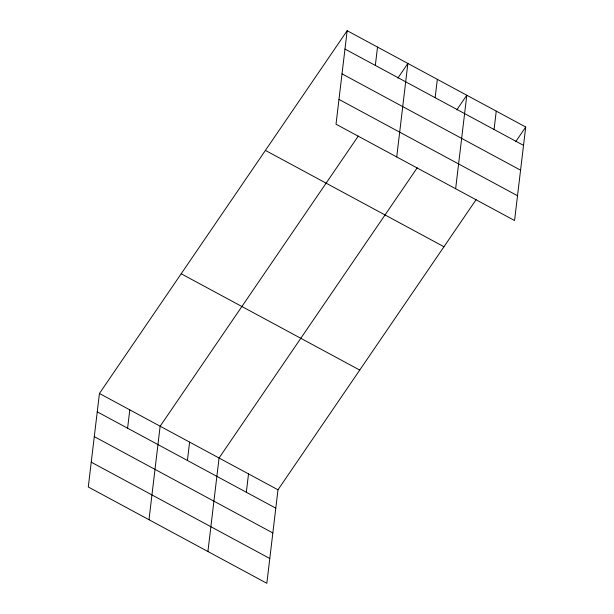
<?xml version="1.0" encoding="UTF-8"?>
<svg xmlns="http://www.w3.org/2000/svg" width="614" height="614" viewBox="0 0 614 614"><rect width="100%" height="100%" fill="white"/><g stroke="black" fill="none" stroke-linecap="round" stroke-linejoin="round"><path stroke-width="0.92" d="M347.163 30.7L336.019 124.205L514.563 220.526L525.714 127.021L347.163 30.7L99.437 393.474L88.286 486.979L266.837 583.3L277.981 489.795L476.134 199.619M127.597 428.211L129.792 409.853M148.995 519.728L160.139 426.223L358.292 136.047M187.416 460.477L189.603 442.118M207.916 551.518L219.06 458.006L417.213 167.837M246.337 492.259L248.524 473.901M375.331 65.429L377.518 47.071M396.721 156.954L407.873 63.449L397.849 78.124M435.142 97.703L437.329 79.344M455.642 188.736L466.793 95.231L456.77 109.906M494.063 129.485L496.25 111.126M515.691 141.696L525.714 127.021M344.976 49.059L523.527 145.38M342.021 73.857L520.565 170.178M338.974 99.407L517.518 195.728M265.417 150.415L443.96 246.736M181.184 273.76L359.735 370.081M99.437 393.474L277.981 489.795M97.25 411.833L275.793 508.154M94.287 436.631L272.839 532.952M91.24 462.181L269.792 558.502"/></g></svg>
